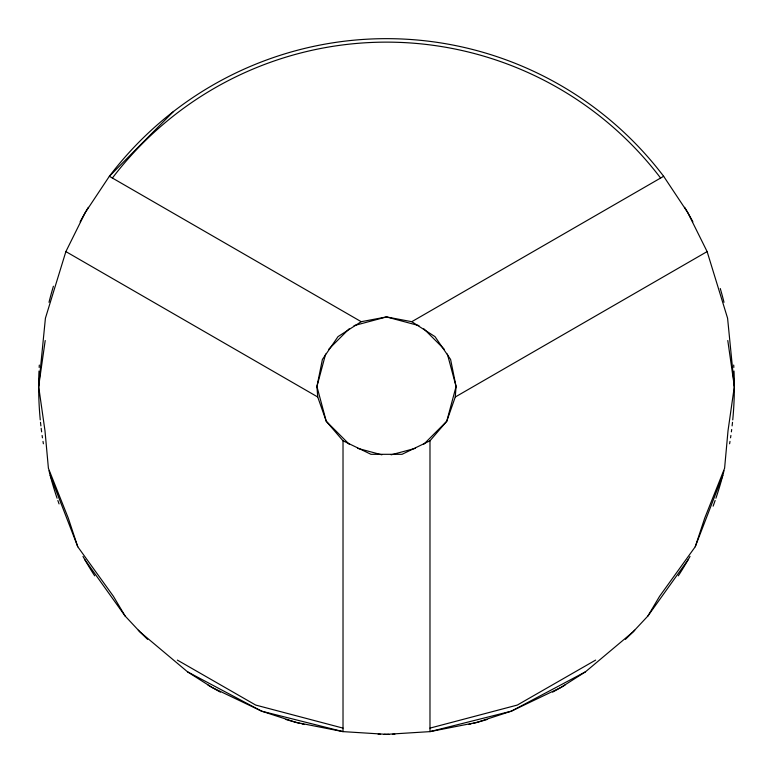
<?xml version="1.0" encoding="UTF-8"?>
<svg xmlns="http://www.w3.org/2000/svg" width="773" height="773" viewBox="0 0 773 773"><rect width="100%" height="100%" fill="white"/><g stroke="black" fill="none" stroke-linecap="round" stroke-linejoin="round"><path stroke-width="1.16" d="M688.27 559.507L647.919 615.984L633.058 631.879L585.441 671.843L560.927 687.458L511.32 711.179L476.806 722.426L429.981 731.625L386.5 734.35L343.019 731.625L296.214 722.426L261.68 711.189L212.092 687.468L187.568 671.853L139.952 631.889L125.091 615.984L113.418 596.312L77.764 546.753L68.266 518.094L48.409 468.312L44.989 430.822L38.65 386.5L45.414 318.234L65.879 251.592L85.262 212.556L109.36 176.283L173.587 111.418M455.268 397.003L456.07 386.5L450.591 359.435L435.006 336.632L411.787 321.694L386.5 316.93L361.213 321.694L337.994 336.632L322.409 359.435L316.93 386.5L317.732 397.003L326.235 421.256L343.019 440.803L370.972 454.311L402.028 454.311L429.981 440.803L446.765 421.256L455.268 397.003L707.121 251.592L687.738 212.556L663.64 176.283A347.85 347.85 0 0 0 109.36 176.283L361.213 321.694M38.65 386.5L45.211 340.507M707.121 251.592L727.586 318.234L734.35 386.5L728.011 430.822L724.591 468.303L704.734 518.084L695.246 546.743L659.582 596.312L647.919 615.984M325.626 354.044L316.93 386.5L326.245 421.275L349.174 444.204M695.246 546.743L722.823 475.298M328.796 349.174L349.174 328.796M423.826 444.204L446.755 421.275L456.07 386.5L447.374 354.044M411.787 321.694L663.64 176.283M595.635 660.094L517.311 705.063L429.981 728.118M585.441 671.843L511.32 711.179L429.981 731.625L429.981 440.803M354.044 325.626L386.5 316.93L418.956 325.626M391.138 454.824L415.478 448.301M343.019 728.118L255.689 705.063L177.365 660.094M357.522 448.301L381.862 454.824M187.568 671.853L261.68 711.189L343.019 731.625L343.019 440.803M65.879 251.592L317.732 397.003M423.826 328.796L444.204 349.174M84.74 559.526L125.091 615.984M50.177 475.318L77.764 546.753M727.789 340.507L734.35 386.5M112.394 178.041A344.371 344.371 0 0 1 660.606 178.041M732.504 422.309A347.85 347.85 0 0 1 732.108 425.894M731.683 429.479A347.85 347.85 0 0 1 731.374 431.865M730.891 435.45A347.85 347.85 0 0 1 730.543 437.827M729.992 441.393A347.85 347.85 0 0 1 729.606 443.77M724.001 470.699A347.85 347.85 0 0 1 715.924 498.208M715.141 500.479A347.85 347.85 0 0 1 713.121 506.16M690.028 556.405A347.85 347.85 0 0 1 678.317 575.827M634.73 630.188A347.85 347.85 0 0 1 625.376 639.368M565.024 685.042A347.85 347.85 0 0 1 552.608 692.125M487.125 719.479A347.85 347.85 0 0 1 473.347 723.335M471.037 723.924A347.85 347.85 0 0 1 468.718 724.494M394.848 734.253A347.85 347.85 0 0 1 392.462 734.302M388.887 734.34A347.85 347.85 0 0 1 384.133 734.34M380.558 734.302A347.85 347.85 0 0 1 378.171 734.253M304.301 724.494A347.85 347.85 0 0 1 301.982 723.924M299.673 723.335A347.85 347.85 0 0 1 285.894 719.479M220.411 692.135A347.85 347.85 0 0 1 207.985 685.052M147.643 639.377A347.85 347.85 0 0 1 138.29 630.198M94.693 575.846A347.85 347.85 0 0 1 82.982 556.425M59.067 503.909A347.85 347.85 0 0 1 57.859 500.498M57.076 498.218A347.85 347.85 0 0 1 48.999 470.718M43.394 443.779A347.85 347.85 0 0 1 43.008 441.402M42.457 437.837A347.85 347.85 0 0 1 42.109 435.46M41.626 431.875A347.85 347.85 0 0 1 41.172 428.29M40.892 425.904A347.85 347.85 0 0 1 40.496 422.309M40.264 419.913A347.85 347.85 0 0 1 38.998 371.03M39.172 367.446A347.85 347.85 0 0 1 39.307 365.059M48.999 302.301A347.85 347.85 0 0 1 53.414 286.232M80.102 221.822A347.85 347.85 0 0 1 88.344 207.328M684.646 207.309A347.85 347.85 0 0 1 692.888 221.803M720.262 288.503A347.85 347.85 0 0 1 724.001 302.282M733.693 365.059A347.85 347.85 0 0 1 733.828 367.446M734.002 371.03A347.85 347.85 0 0 1 732.746 419.913"/></g></svg>
